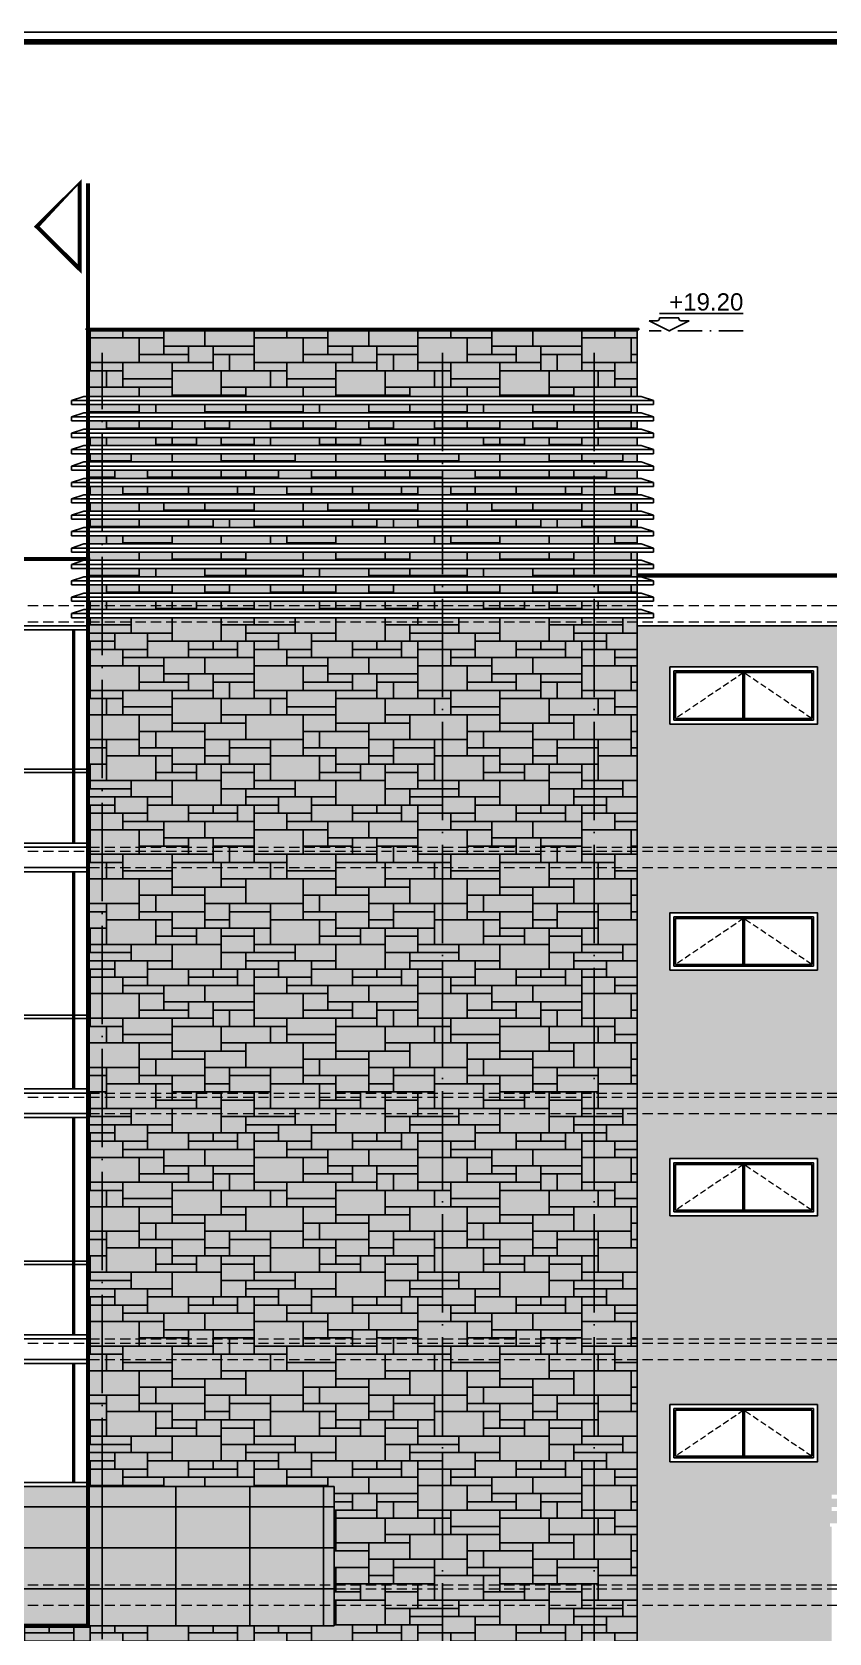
# Model space of a CAD drawing. Extents: x 9615146 to 9672346, y 4699603 to 4705703.
# Drawn here: x 9667129 to 9668102, y 4700650 to 4702603 of the extents above; entities that cross this region are included whole.
import ezdxf

# ---------------------------------------------------------------- set-up
doc = ezdxf.new("R2010")
doc.units = 0
doc.header["$LTSCALE"] = 0.5
doc.header["$MEASUREMENT"] = 0
for name, pattern in [('ACAD_ISO04W100', [30, 24, -3, 0, -3]), ('DASHED', [0.75, 0.5, -0.25]), ('OSI1000', [5, 3, -1, 0, -1])]:
    doc.linetypes.add(name, pattern=pattern)
for name, color, linetype in [('_axis', 1, 'ACAD_ISO04W100'), ('_dimension_evel', 4, 'CONTINUOUS'), ('_hatch', 9, 'CONTINUOUS'), ('_hatch_construction', 252, 'CONTINUOUS'), ('_table', 3, 'CONTINUOUS'), ('fasadi', 147, 'CONTINUOUS')]:
    doc.layers.add(name, color=color, linetype=linetype)
doc.layers.add('_punk', color=8, linetype='DASHED', lineweight=9)
doc.styles.add('HEB1', font='', dxfattribs={"width": 0.8, "oblique": 17})
doc.styles.add('POMESHTENIA', font='arial.ttf', dxfattribs={"width": 0.9})
doc.styles.get('HEB1').set_extended_font_data('HebarU Cyr')
pattern_1 = [(0, (0, 0), (0, 200), [150, -50]), (0, (0, 10), (0, 200), [-60, 60, -30, 50]), (0, (0, 20), (0, 200), [-90, 110]), (0, (0, 30), (0, 200), [90, -110]), (0, (0, 40), (0, 200), [-40, 160]), (0, (0, 50), (0, 200), [70, -50, 60, -20]), (0, (70, 60), (0, 200), [160, -40]), (0, (-10, 70), (0, 200), [110, -90]), (0, (-40, 80), (0, 200), [90, -110]), (0, (0, 90), (0, 200), [160, -40]), (0, (0, 100), (0, 200), [-80, 50, -30, 40]), (0, (100, 110), (0, 200), [120, -80]), (0, (20, 120), (0, 200), [80, -40, 30, -50]), (0, (60, 130), (0, 200), [80, -30, 50, -40]), (0, (140, 140), (0, 200), [120, -80]), (0, (60, 150), (0, 200), [80, -120]), (0, (100, 160), (0, 200), [90, -110]), (0, (100, 170), (0, 200), [-60, 140]), (0, (40, 180), (0, 200), [60, -140]), (0, (100, 190), (0, 200), [140, -60]), (90, (0, 80), (-200, 1.224646799147353e-14), [30, -80, 70, -20]), (90, (20, 90), (-200, 1.224646799147353e-14), [50, -30, 20, -100]), (90, (30, 50), (-200, 1.224646799147353e-14), [20, -180]), (90, (40, 30), (-200, 1.224646799147353e-14), [20, -120, 30, -30]), (90, (50, 70), (-200, 1.224646799147353e-14), [20, -180]), (90, (60, 0), (-200, 1.224646799147353e-14), [30, -90, 50, -30]), (90, (70, 40), (-200, 1.224646799147353e-14), [30, -170]), (90, (80, 90), (-200, 1.224646799147353e-14), [30, -10, 20, -140]), (90, (90, 10), (-200, 1.224646799147353e-14), [30, -170]), (90, (100, 60), (-200, 1.224646799147353e-14), [30, -10, 30, -20, 50, -60]), (90, (120, 60), (-200, 1.224646799147353e-14), [-140, 20, -20, 20]), (90, (130, 90), (-200, 1.224646799147353e-14), [20, -180]), (90, (140, 20), (-200, 1.224646799147353e-14), [20, -70, 50, -60]), (90, (150, 50), (-200, 1.224646799147353e-14), [10, -130, 30, -30]), (90, (160, 60), (-200, 1.224646799147353e-14), [50, -50, 30, -70]), (90, (170, 110), (-200, 1.224646799147353e-14), [30, -50, 20, -100]), (90, (180, 40), (-200, 1.224646799147353e-14), [20, -180]), (90, (190, 60), (-200, 1.224646799147353e-14), [20, -60, 30, -90])]

# ---------------------------------------------------------------- blocks, each defined once
blk = doc.blocks.new('rtyre')
at = {"layer": '_dimension_evel', "ltscale": 20}
for p, q in [((-21.08991620464076, 37.79426300298655), (161.5563992843381, 37.79426284031797)), ((-25.98991621100868, 21.88341124133149), (-43.67999989444797, 21.88341125623265)), ((-43.67999989444797, 21.88341125623265), (0, 0)), ((-21.08991621457972, 28.28064290881593), (-21.08991621457972, 26.78341123343125)), ((-21.08991621457972, 28.28064290881593), (2.484011929482222e-08, 28.28064289018948)), ((21.0899162642454, 28.28064287032612), (2.484011929482222e-08, 28.28064289018948)), ((43.67999993170088, 21.88341117924574), (0, 0)), ((21.0899162642454, 28.28064287032612), (21.08991626175703, 26.78341119617835)), ((25.98991624826158, 21.88341119538381), (43.67999993170088, 21.88341117924574))]:
    blk.add_line(p, q, dxfattribs=at)
for centre, major_axis, ratio, start_param, end_param in [((-25.98991620603192, 26.78341123839346), (3.464823224053962, 3.464823224053962), 0.9999999998278931, 3.926990816057631, 5.497787142683389), ((25.98991625322378, 26.78341119245306), (-3.464823224673926, 3.464823224673926), 0.9999999994715169, 0.7853981629014264, 2.356194488915409)]:
    blk.add_ellipse(centre, major_axis=major_axis, ratio=ratio, start_param=start_param, end_param=end_param, dxfattribs=at)
at = {"layer": '_dimension_evel', "linetype": 'OSI1000', "ltscale": 20, "style": 'HEB1', "oblique": 359.9999999871126, "width": 0.79999999781503}
blk.add_attdef('+12.50', (3.974128048866987e-08, 44.24032013564283), '', height=41.99999997485429, rotation=359.9999999466392, dxfattribs=at)

msp = doc.modelspace()

# ---------------------------------------------------------------- hatches: boundary and pattern name
at = {"layer": '_hatch', "ltscale": 30, "true_color": 0xb4b09d}
h = msp.add_hatch(color=253, dxfattribs=at)
h.dxf.hatch_style = 1
h.paths.add_polyline_path([(9667867.514905706, 4702238.838115537), (9667197.51490588, 4702238.838115536), (9667197.51490588, 4702158.838115537), (9667867.514905706, 4702158.838115537)])
h.paths.add_polyline_path([(9667867.514905706, 4702148.838115537), (9667197.514905881, 4702148.838115537), (9667197.514905881, 4702138.838115538), (9667867.514905706, 4702138.838115537)])
h.paths.add_polyline_path([(9667867.514905706, 4702128.838115537), (9667197.514905883, 4702128.838115537), (9667197.514905881, 4702118.838115537), (9667867.514905706, 4702118.838115537)])
h.paths.add_polyline_path([(9667867.514905706, 4702108.838115536), (9667197.514905881, 4702108.838115538), (9667197.514905881, 4702098.838115537), (9667867.514905706, 4702098.838115537)])
h.paths.add_polyline_path([(9667867.514905706, 4702088.838115536), (9667197.514905881, 4702088.838115538), (9667197.514905881, 4702078.838115537), (9667867.514905706, 4702078.838115537)])
h.paths.add_polyline_path([(9667867.514905706, 4702068.838115537), (9667197.514905883, 4702068.838115537), (9667197.514905883, 4702058.838115537), (9667867.514905706, 4702058.838115536)])
h.paths.add_polyline_path([(9667867.514905708, 4702048.838115537), (9667197.51490588, 4702048.838115537), (9667197.51490588, 4702038.838115537), (9667867.514905706, 4702038.838115537)])
h.paths.add_polyline_path([(9667867.514905706, 4702028.838115537), (9667197.514905881, 4702028.838115537), (9667197.514905883, 4702018.838115537), (9667867.514905706, 4702018.838115537)])
h.paths.add_polyline_path([(9667867.514905706, 4702008.838115537), (9667197.514905881, 4702008.838115536), (9667197.514905881, 4701998.838115536), (9667867.514905706, 4701998.838115537)])
h.paths.add_polyline_path([(9667867.514905706, 4701988.838115537), (9667197.514905881, 4701988.838115537), (9667197.514905881, 4701978.838115537), (9667867.514905706, 4701978.838115537)])
h.paths.add_polyline_path([(9667867.514905706, 4701968.838115537), (9667197.514905881, 4701968.838115537), (9667197.514905881, 4701961.838115514), (9667199.514905935, 4701961.838115514), (9667199.514905935, 4701959.838115514), (9667197.514905881, 4701959.838115514), (9667197.514905883, 4701958.838115537), (9667867.514905704, 4701958.838115537), (9667867.514905706, 4701961.838115514)])
h.paths.add_polyline_path([(9667867.514905706, 4701948.838115537), (9667197.51490588, 4701948.838115537), (9667197.51490588, 4701938.838115537), (9667867.514905706, 4701938.838115537)])
h.paths.add_polyline_path([(9667867.514905704, 4701928.838115537), (9667197.51490588, 4701928.838115537), (9667197.514905881, 4701918.838115537), (9667867.514905706, 4701918.838115538)])
h.paths.add_polyline_path([(9667867.514905706, 4701908.838115537), (9667197.514905881, 4701908.838115537), (9667197.514905881, 4701903.838115536), (9667867.514905706, 4701903.838115536)])
h.paths.add_polyline_path([(9667867.514905706, 4701903.838115538), (9667197.514905881, 4701903.838115537), (9667197.514905881, 4701898.838115537), (9667867.514905706, 4701898.838115538)])
h = msp.add_hatch(color=253, dxfattribs=at)
h.dxf.hatch_style = 1
h.paths.add_polyline_path([(9667867.514905706, 4701608.838115536), (9667867.514905704, 4701883.838115537), (9667197.51490588, 4701883.838115537), (9667197.514905881, 4701608.838115537)])
h.paths.add_polyline_path([(9667867.514905704, 4701883.838115536), (9667867.514905704, 4701888.838115538), (9667197.514905881, 4701888.838115537), (9667197.51490588, 4701883.838115537)])
at = {"layer": '_hatch', "ltscale": 30, "true_color": 0xb97b1d}
h = msp.add_hatch(color=32, dxfattribs=at)
h.dxf.hatch_style = 1
h.paths.add_polyline_path([(9668242.514917498, 4701853.838115537), (9668320.014905158, 4701853.838115537), (9668320.014905162, 4701878.838115519), (9667867.514905706, 4701878.838115519), (9667867.514905704, 4700358.838115538), (9668105.01490504, 4700358.838115538), (9668105.01490504, 4700643.838115552), (9668105.01490504, 4700779.838115526), (9668103.01490504, 4700779.838115526), (9668103.014905037, 4700783.838115533), (9668127.514897335, 4700783.838115533), (9668127.514897337, 4700798.838115527), (9668105.01490504, 4700798.838115527), (9668105.01490504, 4700803.838115532), (9668127.514897337, 4700803.838115532), (9668127.514897337, 4700813.838115527), (9668105.01490504, 4700813.838115528), (9668105.01490504, 4700818.838115533), (9668127.514897339, 4700818.838115533), (9668127.514897337, 4701684.838115537), (9668125.514909917, 4701684.838115536), (9668125.514909917, 4701688.838115535), (9668222.514919098, 4701688.838115535), (9668222.514919098, 4701738.838115557), (9668242.514917498, 4701738.838115557), (9668242.5149175, 4701743.838115525), (9668222.514919097, 4701743.838115525), (9668222.514919097, 4701748.838115561), (9668242.514917498, 4701748.838115561)])
h.paths.add_polyline_path([(9668087.514905775, 4701758.838115537), (9667907.514905743, 4701758.838115537), (9667907.514905743, 4701828.838115539), (9668087.514905775, 4701828.838115539)], flags=16)
h.paths.add_polyline_path([(9668082.514905773, 4701763.838115537), (9667912.514905743, 4701763.838115537), (9667912.514905743, 4701823.838115539), (9668082.514905775, 4701823.838115539)], flags=0)
h.paths.add_polyline_path([(9668080.514905775, 4701765.838115537), (9667914.514905743, 4701765.838115537), (9667914.514905743, 4701821.838115539), (9668080.514905775, 4701821.838115539)], flags=0)
h.paths.add_polyline_path([(9668087.514905768, 4701528.83811555), (9668087.514905768, 4701458.838115537), (9667907.514905736, 4701458.838115537), (9667907.514905736, 4701528.838115539)], flags=16)
h.paths.add_polyline_path([(9668082.514905768, 4701523.838115538), (9668082.514905768, 4701463.838115538), (9667912.514905736, 4701463.838115537), (9667912.514905736, 4701523.838115538)], flags=0)
h.paths.add_polyline_path([(9668080.514905768, 4701521.838115545), (9668080.514905768, 4701465.838115536), (9667914.514905736, 4701465.838115537), (9667914.514905736, 4701521.838115539)], flags=0)
h.paths.add_polyline_path([(9668087.514905773, 4701228.838115536), (9668087.514905775, 4701158.838115537), (9667907.514905743, 4701158.838115537), (9667907.514905743, 4701228.838115539)], flags=16)
h.paths.add_polyline_path([(9668082.514905775, 4701223.838115535), (9668082.514905773, 4701163.838115537), (9667912.514905743, 4701163.838115537), (9667912.514905743, 4701223.838115539)], flags=0)
h.paths.add_polyline_path([(9668080.514905775, 4701221.838115542), (9668080.514905775, 4701165.838115537), (9667914.514905743, 4701165.838115537), (9667914.514905743, 4701221.838115538)], flags=0)
h.paths.add_polyline_path([(9668087.514905768, 4700928.838115535), (9668087.514905768, 4700858.838115537), (9667907.514905736, 4700858.838115537), (9667907.514905736, 4700928.838115539)], flags=16)
h.paths.add_polyline_path([(9668082.514905768, 4700923.838115552), (9668082.514905768, 4700863.838115537), (9667912.514905736, 4700863.838115537), (9667912.514905736, 4700923.838115539)], flags=0)
h.paths.add_polyline_path([(9668080.514905768, 4700921.838115557), (9668080.514905768, 4700865.838115537), (9667914.514905736, 4700865.838115537), (9667914.514905736, 4700921.838115539)], flags=0)
h.paths.add_polyline_path([(9668087.514905768, 4700628.838115527), (9668087.514905768, 4700558.838115537), (9667907.514905736, 4700558.838115537), (9667907.514905736, 4700628.838115539)], flags=16)
h.paths.add_polyline_path([(9668082.514905768, 4700623.838115531), (9668082.514905768, 4700563.838115537), (9667912.514905736, 4700563.838115537), (9667912.514905736, 4700623.838115538)], flags=0)
h.paths.add_polyline_path([(9668080.514905768, 4700621.838115577), (9668080.51490577, 4700565.838115537), (9667914.514905736, 4700565.838115537), (9667914.514905736, 4700621.838115539)], flags=0)
h.paths.add_polyline_path([(9668242.514917498, 4701738.838115557), (9668222.514919097, 4701738.838115557), (9668222.514919098, 4701688.838115535), (9668239.51491901, 4701688.838115536), (9668239.514919009, 4701684.838115537), (9668222.514919098, 4701684.838115537), (9668222.514919098, 4701683.838115533), (9668237.51491901, 4701683.838115533), (9668237.51491901, 4701653.838115525), (9668242.514917498, 4701653.838115525)], flags=17)
h.paths.add_polyline_path([(9668242.514918324, 4701653.838115525), (9668237.51491901, 4701653.838115524), (9668237.51491901, 4701648.838115547), (9668242.514918324, 4701648.838115547)], flags=17)
at = {"layer": '_hatch', "ltscale": 30, "true_color": 0xb4b09d}
h = msp.add_hatch(color=253, dxfattribs=at)
h.dxf.hatch_style = 1
h.paths.add_polyline_path([(9667867.514905704, 4701583.838115536), (9667197.514905881, 4701583.838115535), (9667197.51490588, 4701308.838115537), (9667867.514905706, 4701308.838115537)])
h.paths.add_polyline_path([(9667867.514905706, 4701603.838115536), (9667197.51490588, 4701603.838115536), (9667197.514905881, 4701583.838115537), (9667867.514905706, 4701583.838115537)])
h.paths.add_polyline_path([(9667867.514905706, 4701608.838115537), (9667197.51490588, 4701608.838115537), (9667197.514905881, 4701603.838115536), (9667867.514905706, 4701603.838115536)])
h = msp.add_hatch(color=253, dxfattribs=at)
h.dxf.hatch_style = 1
h.paths.add_polyline_path([(9667197.514905881, 4701283.838115537), (9667197.514905883, 4701008.838115534), (9667867.514905704, 4701008.838115535), (9667867.514905706, 4701283.838115538)])
h.paths.add_polyline_path([(9667197.514905881, 4701303.838115537), (9667197.514905883, 4701283.838115538), (9667867.514905704, 4701283.838115537), (9667867.514905702, 4701303.838115536)])
h.paths.add_polyline_path([(9667867.514905704, 4701303.838115538), (9667867.514905704, 4701308.838115537), (9667197.514905881, 4701308.838115537), (9667197.514905881, 4701303.838115538)])
h = msp.add_hatch(color=253, dxfattribs=at)
h.dxf.hatch_style = 1
h.paths.add_polyline_path([(9667498.005118636, 4700828.838115537), (9667498.005118636, 4700708.838115538), (9667867.514905706, 4700708.838115538), (9667867.514905708, 4700983.838115538), (9667197.51490588, 4700983.838115538), (9667197.514905881, 4700828.838115537)])
h.paths.add_polyline_path([(9667867.514905706, 4700983.838115538), (9667867.514905706, 4701003.838115538), (9667197.514905881, 4701003.838115538), (9667197.514905881, 4700983.838115538)])
h.paths.add_polyline_path([(9667197.514905881, 4701008.838115534), (9667197.514905881, 4701003.838115538), (9667867.514905706, 4701003.838115538), (9667867.514905704, 4701008.838115535)])
at = {"layer": '_hatch', "ltscale": 30, "true_color": 0x755724}
h = msp.add_hatch(color=27, dxfattribs=at)
h.dxf.hatch_style = 1
h.paths.add_polyline_path([(9667197.51490588, 4700828.838115537), (9666524.422468957, 4700828.838115537), (9666524.422468958, 4700708.838115538), (9667197.514905881, 4700708.838115538)])
h.paths.add_polyline_path([(9667498.005118636, 4700828.838115537), (9667215.01490551, 4700828.838115537), (9667215.01490551, 4700708.838115538), (9667498.005118636, 4700708.838115538)])
h.paths.add_polyline_path([(9667215.01490551, 4700828.838115537), (9667197.51490588, 4700828.838115536), (9667197.514905881, 4700708.838115538), (9667215.01490551, 4700708.838115539)])
h.paths.add_polyline_path([(9667215.01490551, 4700708.838115537), (9667197.51490588, 4700708.838115537), (9667197.514905881, 4700703.838115537), (9667215.01490551, 4700703.838115537)])
h.paths.add_polyline_path([(9667498.005118636, 4700708.838115538), (9667215.014905512, 4700708.838115538), (9667215.01490551, 4700703.838115537), (9667498.005118636, 4700703.838115537)])
h.paths.add_polyline_path([(9667197.51490588, 4700708.838115537), (9666524.422468958, 4700708.838115538), (9666524.42246896, 4700703.838115538), (9667197.51490588, 4700703.838115538)])
h.paths.add_polyline_path([(9667197.51490588, 4700703.838115537), (9666524.422468958, 4700703.838115537), (9666524.422468958, 4700683.838115537), (9667197.514905881, 4700683.838115537)])
h.paths.add_polyline_path([(9667215.01490551, 4700703.838115537), (9667197.51490588, 4700703.838115537), (9667197.51490588, 4700683.838115537), (9667215.014905512, 4700683.838115537)])
h.paths.add_polyline_path([(9667498.005118636, 4700703.838115537), (9667215.014905512, 4700703.838115538), (9667215.014905514, 4700683.838115538), (9667498.005118636, 4700683.838115537)])
h.paths.add_polyline_path([(9667498.005118636, 4700683.838115537), (9667215.014905512, 4700683.838115537), (9667215.014905514, 4700658.838115538), (9667498.005118636, 4700658.838115538)])
h.paths.add_polyline_path([(9667215.01490551, 4700683.838115537), (9667197.51490588, 4700683.838115537), (9667197.51490588, 4700658.838115537), (9667215.014905512, 4700658.838115538)])
h.paths.add_polyline_path([(9667197.51490588, 4700683.838115537), (9666524.422468958, 4700683.838115537), (9666524.422468957, 4700658.838115537), (9667197.514905881, 4700658.838115537)])
at = {"layer": '_hatch', "ltscale": 30, "true_color": 0xb4b09d}
h = msp.add_hatch(color=253, dxfattribs=at)
h.dxf.hatch_style = 1
h.paths.add_polyline_path([(9667867.514905704, 4700284.061996094), (9667867.514905704, 4700683.838115537), (9667498.005118636, 4700683.838115537), (9667498.005118636, 4700658.838115537), (9666524.42246896, 4700658.838115537), (9666524.422468958, 4700318.838115537), (9666632.514903102, 4700318.838115538), (9666632.5149031, 4700578.838115533), (9666687.51490372, 4700578.838115533), (9666775.014904156, 4700578.838115533), (9666862.514904592, 4700578.838115533), (9666917.514905209, 4700578.838115533), (9666917.51490521, 4700318.838115538), (9667285.01490504, 4700318.838115536)])
h.paths.add_polyline_path([(9667498.005118636, 4700703.838115537), (9667498.005118636, 4700683.838115537), (9667867.514905706, 4700683.838115537), (9667867.514905706, 4700703.838115537)])
h.paths.add_polyline_path([(9667498.005118636, 4700708.838115537), (9667498.005118636, 4700703.838115537), (9667867.514905706, 4700703.838115537), (9667867.514905708, 4700708.838115537)])
at = {"layer": '_hatch_construction', "ltscale": 40}
h = msp.add_hatch(dxfattribs=at)
h.set_pattern_fill('CUTSTONE', color=250, scale=200, style=0, pattern_type=2)
h.set_pattern_definition(pattern_1)
h.paths.add_polyline_path([(9667867.514905706, 4702238.838115537), (9667197.51490588, 4702238.838115536), (9667197.51490588, 4702158.838115537), (9667867.514905706, 4702158.838115537)])
h.paths.add_polyline_path([(9667867.514905706, 4702148.838115537), (9667197.514905881, 4702148.838115537), (9667197.514905881, 4702138.838115538), (9667867.514905706, 4702138.838115537)])
h.paths.add_polyline_path([(9667867.514905706, 4702128.838115537), (9667197.514905883, 4702128.838115537), (9667197.514905881, 4702118.838115537), (9667867.514905706, 4702118.838115537)])
h.paths.add_polyline_path([(9667867.514905706, 4702108.838115536), (9667197.514905881, 4702108.838115538), (9667197.514905881, 4702098.838115537), (9667867.514905706, 4702098.838115537)])
h.paths.add_polyline_path([(9667867.514905706, 4702088.838115536), (9667197.514905881, 4702088.838115538), (9667197.514905881, 4702078.838115537), (9667867.514905706, 4702078.838115537)])
h.paths.add_polyline_path([(9667867.514905706, 4702068.838115537), (9667197.514905883, 4702068.838115537), (9667197.514905883, 4702058.838115537), (9667867.514905706, 4702058.838115536)])
h.paths.add_polyline_path([(9667867.514905708, 4702048.838115537), (9667197.51490588, 4702048.838115537), (9667197.51490588, 4702038.838115537), (9667867.514905706, 4702038.838115537)])
h.paths.add_polyline_path([(9667867.514905706, 4702028.838115537), (9667197.514905881, 4702028.838115537), (9667197.514905883, 4702018.838115537), (9667867.514905706, 4702018.838115537)])
h.paths.add_polyline_path([(9667867.514905706, 4702008.838115537), (9667197.514905881, 4702008.838115536), (9667197.514905881, 4701998.838115536), (9667867.514905706, 4701998.838115537)])
h.paths.add_polyline_path([(9667867.514905706, 4701988.838115537), (9667197.514905881, 4701988.838115537), (9667197.514905881, 4701978.838115537), (9667867.514905706, 4701978.838115537)])
h.paths.add_polyline_path([(9667867.514905706, 4701968.838115537), (9667197.514905881, 4701968.838115537), (9667197.514905881, 4701961.838115514), (9667199.514905935, 4701961.838115514), (9667199.514905935, 4701959.838115514), (9667197.514905881, 4701959.838115514), (9667197.514905883, 4701958.838115537), (9667867.514905704, 4701958.838115537), (9667867.514905706, 4701961.838115514)])
h.paths.add_polyline_path([(9667867.514905706, 4701948.838115537), (9667197.51490588, 4701948.838115537), (9667197.51490588, 4701938.838115537), (9667867.514905706, 4701938.838115537)])
h.paths.add_polyline_path([(9667867.514905704, 4701928.838115537), (9667197.51490588, 4701928.838115537), (9667197.514905881, 4701918.838115537), (9667867.514905706, 4701918.838115538)])
h.paths.add_polyline_path([(9667867.514905706, 4701908.838115537), (9667197.514905881, 4701908.838115537), (9667197.514905881, 4701903.838115536), (9667867.514905706, 4701903.838115536)])
h.paths.add_polyline_path([(9667867.514905706, 4701903.838115538), (9667197.514905881, 4701903.838115537), (9667197.514905881, 4701898.838115537), (9667867.514905706, 4701898.838115538)])
h = msp.add_hatch(dxfattribs=at)
h.set_pattern_fill('CUTSTONE', color=250, scale=200, style=0, pattern_type=2)
h.set_pattern_definition(pattern_1)
h.paths.add_polyline_path([(9667867.514905706, 4701608.838115536), (9667867.514905704, 4701883.838115537), (9667197.51490588, 4701883.838115537), (9667197.514905881, 4701608.838115537)])
h.paths.add_polyline_path([(9667867.514905704, 4701883.838115536), (9667867.514905704, 4701888.838115538), (9667197.514905881, 4701888.838115537), (9667197.51490588, 4701883.838115537)])
h = msp.add_hatch(dxfattribs=at)
h.set_pattern_fill('EGGCRATE,_O', color=250, scale=30, pattern_type=2)
h.set_pattern_definition([(0, (3, 0), (30, 15), [27, -3]), (0, (3, 3), (30, 15), [27, -3]), (90, (3, 3), (-30, 15), [12, -3]), (90, (0, 3), (-30, 15), [12, -3])])
h.paths.add_polyline_path([(9668242.514917498, 4701853.838115537), (9668320.014905158, 4701853.838115537), (9668320.014905162, 4701878.838115519), (9667867.514905706, 4701878.838115519), (9667867.514905704, 4700358.838115538), (9668105.01490504, 4700358.838115538), (9668105.01490504, 4700643.838115552), (9668105.01490504, 4700779.838115526), (9668103.01490504, 4700779.838115526), (9668103.014905037, 4700783.838115533), (9668127.514897335, 4700783.838115533), (9668127.514897337, 4700798.838115527), (9668105.01490504, 4700798.838115527), (9668105.01490504, 4700803.838115532), (9668127.514897337, 4700803.838115532), (9668127.514897337, 4700813.838115527), (9668105.01490504, 4700813.838115528), (9668105.01490504, 4700818.838115533), (9668127.514897339, 4700818.838115533), (9668127.514897337, 4701684.838115537), (9668125.514909917, 4701684.838115536), (9668125.514909917, 4701688.838115535), (9668222.514919098, 4701688.838115535), (9668222.514919098, 4701738.838115557), (9668242.514917498, 4701738.838115557), (9668242.5149175, 4701743.838115525), (9668222.514919097, 4701743.838115525), (9668222.514919097, 4701748.838115561), (9668242.514917498, 4701748.838115561)])
h.paths.add_polyline_path([(9668087.514905775, 4701758.838115537), (9667907.514905743, 4701758.838115537), (9667907.514905743, 4701828.838115539), (9668087.514905775, 4701828.838115539)], flags=16)
h.paths.add_polyline_path([(9668082.514905773, 4701763.838115537), (9667912.514905743, 4701763.838115537), (9667912.514905743, 4701823.838115539), (9668082.514905775, 4701823.838115539)], flags=0)
h.paths.add_polyline_path([(9668080.514905775, 4701765.838115537), (9667914.514905743, 4701765.838115537), (9667914.514905743, 4701821.838115539), (9668080.514905775, 4701821.838115539)], flags=0)
h.paths.add_polyline_path([(9668087.514905768, 4701528.83811555), (9668087.514905768, 4701458.838115537), (9667907.514905736, 4701458.838115537), (9667907.514905736, 4701528.838115539)], flags=16)
h.paths.add_polyline_path([(9668082.514905768, 4701523.838115538), (9668082.514905768, 4701463.838115538), (9667912.514905736, 4701463.838115537), (9667912.514905736, 4701523.838115538)], flags=0)
h.paths.add_polyline_path([(9668080.514905768, 4701521.838115545), (9668080.514905768, 4701465.838115536), (9667914.514905736, 4701465.838115537), (9667914.514905736, 4701521.838115539)], flags=0)
h.paths.add_polyline_path([(9668087.514905773, 4701228.838115536), (9668087.514905775, 4701158.838115537), (9667907.514905743, 4701158.838115537), (9667907.514905743, 4701228.838115539)], flags=16)
h.paths.add_polyline_path([(9668082.514905775, 4701223.838115535), (9668082.514905773, 4701163.838115537), (9667912.514905743, 4701163.838115537), (9667912.514905743, 4701223.838115539)], flags=0)
h.paths.add_polyline_path([(9668080.514905775, 4701221.838115542), (9668080.514905775, 4701165.838115537), (9667914.514905743, 4701165.838115537), (9667914.514905743, 4701221.838115538)], flags=0)
h.paths.add_polyline_path([(9668087.514905768, 4700928.838115535), (9668087.514905768, 4700858.838115537), (9667907.514905736, 4700858.838115537), (9667907.514905736, 4700928.838115539)], flags=16)
h.paths.add_polyline_path([(9668082.514905768, 4700923.838115552), (9668082.514905768, 4700863.838115537), (9667912.514905736, 4700863.838115537), (9667912.514905736, 4700923.838115539)], flags=0)
h.paths.add_polyline_path([(9668080.514905768, 4700921.838115557), (9668080.514905768, 4700865.838115537), (9667914.514905736, 4700865.838115537), (9667914.514905736, 4700921.838115539)], flags=0)
h.paths.add_polyline_path([(9668087.514905768, 4700628.838115527), (9668087.514905768, 4700558.838115537), (9667907.514905736, 4700558.838115537), (9667907.514905736, 4700628.838115539)], flags=16)
h.paths.add_polyline_path([(9668082.514905768, 4700623.838115531), (9668082.514905768, 4700563.838115537), (9667912.514905736, 4700563.838115537), (9667912.514905736, 4700623.838115538)], flags=0)
h.paths.add_polyline_path([(9668080.514905768, 4700621.838115577), (9668080.51490577, 4700565.838115537), (9667914.514905736, 4700565.838115537), (9667914.514905736, 4700621.838115539)], flags=0)
h.paths.add_polyline_path([(9668242.514917498, 4701738.838115557), (9668222.514919097, 4701738.838115557), (9668222.514919098, 4701688.838115535), (9668239.51491901, 4701688.838115536), (9668239.514919009, 4701684.838115537), (9668222.514919098, 4701684.838115537), (9668222.514919098, 4701683.838115533), (9668237.51491901, 4701683.838115533), (9668237.51491901, 4701653.838115525), (9668242.514917498, 4701653.838115525)], flags=17)
h.paths.add_polyline_path([(9668242.514918324, 4701653.838115525), (9668237.51491901, 4701653.838115524), (9668237.51491901, 4701648.838115547), (9668242.514918324, 4701648.838115547)], flags=17)
h = msp.add_hatch(dxfattribs=at)
h.set_pattern_fill('CUTSTONE', color=250, scale=200, style=0, pattern_type=2)
h.set_pattern_definition(pattern_1)
h.paths.add_polyline_path([(9667867.514905704, 4701583.838115536), (9667197.514905881, 4701583.838115535), (9667197.51490588, 4701308.838115537), (9667867.514905706, 4701308.838115537)])
h.paths.add_polyline_path([(9667867.514905706, 4701603.838115536), (9667197.51490588, 4701603.838115536), (9667197.514905881, 4701583.838115537), (9667867.514905706, 4701583.838115537)])
h.paths.add_polyline_path([(9667867.514905706, 4701608.838115537), (9667197.51490588, 4701608.838115537), (9667197.514905881, 4701603.838115536), (9667867.514905706, 4701603.838115536)])
h = msp.add_hatch(dxfattribs=at)
h.set_pattern_fill('CUTSTONE', color=250, scale=200, style=0, pattern_type=2)
h.set_pattern_definition(pattern_1)
h.paths.add_polyline_path([(9667197.514905881, 4701283.838115537), (9667197.514905883, 4701008.838115534), (9667867.514905704, 4701008.838115535), (9667867.514905706, 4701283.838115538)])
h.paths.add_polyline_path([(9667197.514905881, 4701303.838115537), (9667197.514905883, 4701283.838115538), (9667867.514905704, 4701283.838115537), (9667867.514905702, 4701303.838115536)])
h.paths.add_polyline_path([(9667867.514905704, 4701303.838115538), (9667867.514905704, 4701308.838115537), (9667197.514905881, 4701308.838115537), (9667197.514905881, 4701303.838115538)])
h = msp.add_hatch(dxfattribs=at)
h.set_pattern_fill('CUTSTONE', color=250, scale=200, style=0, pattern_type=2)
h.set_pattern_definition(pattern_1)
h.paths.add_polyline_path([(9667498.005118636, 4700828.838115537), (9667498.005118636, 4700708.838115538), (9667867.514905706, 4700708.838115538), (9667867.514905708, 4700983.838115538), (9667197.51490588, 4700983.838115538), (9667197.514905881, 4700828.838115537)])
h.paths.add_polyline_path([(9667867.514905706, 4700983.838115538), (9667867.514905706, 4701003.838115538), (9667197.514905881, 4701003.838115538), (9667197.514905881, 4700983.838115538)])
h.paths.add_polyline_path([(9667197.514905881, 4701008.838115534), (9667197.514905881, 4701003.838115538), (9667867.514905706, 4701003.838115538), (9667867.514905704, 4701008.838115535)])
h = msp.add_hatch(dxfattribs=at)
h.set_pattern_fill('CUTSTONE', color=250, scale=200, style=0, pattern_type=2)
h.set_pattern_definition(pattern_1)
h.paths.add_polyline_path([(9667867.514905704, 4700284.061996094), (9667867.514905704, 4700683.838115537), (9667498.005118636, 4700683.838115537), (9667498.005118636, 4700658.838115537), (9666524.42246896, 4700658.838115537), (9666524.422468958, 4700318.838115537), (9666632.514903102, 4700318.838115538), (9666632.5149031, 4700578.838115533), (9666687.51490372, 4700578.838115533), (9666775.014904156, 4700578.838115533), (9666862.514904592, 4700578.838115533), (9666917.514905209, 4700578.838115533), (9666917.51490521, 4700318.838115538), (9667285.01490504, 4700318.838115536)])
h.paths.add_polyline_path([(9667498.005118636, 4700703.838115537), (9667498.005118636, 4700683.838115537), (9667867.514905706, 4700683.838115537), (9667867.514905706, 4700703.838115537)])
h.paths.add_polyline_path([(9667498.005118636, 4700708.838115537), (9667498.005118636, 4700703.838115537), (9667867.514905706, 4700703.838115537), (9667867.514905708, 4700708.838115537)])

# ---------------------------------------------------------------- linework, layer by layer
at = {"layer": '_axis', "ltscale": 10}
for p, q in [((9667215.014905518, 4700041.965046437), (9667215.014905497, 4702211.915542613)), ((9667630.014904538, 4702211.915542613), (9667630.014904564, 4700041.965047135)), ((9667815.014905576, 4702211.91554259), (9667815.014905466, 4700041.965047134))]:
    msp.add_line(p, q, dxfattribs=at)
at = {"layer": '_dimension_evel', "linetype": 'OSI1000', "ltscale": 20}
msp.add_line((9667997.102298683, 4702238.838115537), (9667882.16991507, 4702238.838115537), dxfattribs=at)
at = {"layer": '_dimension_evel', "linetype": 'OSI1000', "ltscale": 20, "const_width": 5}
msp.add_lwpolyline([(9666524.422468958, 4699945.264944134), (9666524.422468958, 4700658.838115536), (9667197.51490588, 4700658.838115537), (9667197.51490588, 4702418.574570984)], dxfattribs=at)
at = {"layer": '_dimension_evel', "linetype": 'OSI1000', "ltscale": 20, "const_width": 4.999999999999999}
msp.add_lwpolyline([(9667187.51490583, 4702313.574570991), (9667135.014905853, 4702366.074571006), (9667187.514905874, 4702418.574570987)], close=True, dxfattribs=at)
at = {"layer": '_hatch_construction', "color": 250, "ltscale": 40}
for p, q in [((9667214.81882562, 4700828.838115548), (9667214.818825621, 4700658.838115548)), ((9667304.81882562, 4700828.838115549), (9667304.818825621, 4700658.838115549)), ((9667394.818825621, 4700828.83811555), (9667394.818825623, 4700658.83811555)), ((9667484.818825623, 4700828.838115551), (9667484.818825625, 4700658.838115551)), ((9667498.00511864, 4700803.838116718, -1.552142987776311e-09), (9666524.422468958, 4700803.838116686)), ((9667498.00511864, 4700753.838116718, -1.552142987779699e-09), (9666524.422468958, 4700753.838116685, -1.552142987779699e-09)), ((9667498.005118638, 4700703.838116718, -1.552142987783087e-09), (9666524.422468958, 4700703.838116684, -1.552142987783087e-09))]:
    msp.add_line(p, q, dxfattribs=at)
at = {"layer": '_punk', "ltscale": 50}
for p, q in [((9666449.20791758, 4701903.838115536), (9670629.318123925, 4701903.838115537)), ((9666449.20791758, 4701883.838115537), (9670629.318123925, 4701883.838115537)), ((9666449.207917582, 4701608.838115537), (9670629.318123925, 4701608.838115537)), ((9666449.207917582, 4701603.838115537), (9670629.318123925, 4701603.838115537)), ((9666449.207917582, 4701583.838115536), (9670629.318123925, 4701583.838115537)), ((9666449.207917584, 4701308.838115537), (9670629.318123925, 4701308.838115537)), ((9666449.207917584, 4701303.838115538), (9670629.318123925, 4701303.838115536)), ((9666449.207917584, 4701283.838115538), (9670629.318123925, 4701283.838115538)), ((9666449.207917584, 4701008.838115534), (9670629.318123925, 4701008.838115537)), ((9666449.207917584, 4701003.838115538), (9670629.318123925, 4701003.838115538)), ((9666449.207917584, 4700983.838115538), (9670629.318123925, 4700983.838115538)), ((9666449.207917584, 4700708.838115538), (9670629.318123925, 4700708.838115537)), ((9666449.207917584, 4700703.838115537), (9670629.318123925, 4700703.838115537)), ((9666449.207917584, 4700683.838115537), (9670629.318123925, 4700683.838115537))]:
    msp.add_line(p, q, dxfattribs=at)
at = {"layer": '_punk', "ltscale": 30}
for points in [[(9668080.514905775, 4701765.838115537), (9667997.51490576, 4701821.838115539), (9667914.514905743, 4701765.838115537)], [(9668080.514905768, 4701465.838115537), (9667997.514905753, 4701521.838115539), (9667914.514905736, 4701465.838115537)], [(9668080.514905775, 4701165.838115537), (9667997.51490576, 4701221.838115539), (9667914.514905743, 4701165.838115537)], [(9668080.514905768, 4700865.838115537), (9667997.514905753, 4700921.838115539), (9667914.514905736, 4700865.838115537)]]:
    msp.add_lwpolyline(points, dxfattribs=at)
at = {"layer": '_table', "ltscale": 10}
msp.add_lwpolyline([(9666046.029446539, 4702603.380101908), (9672346.029446535, 4702603.380101905), (9672346.029446537, 4699603.380101903), (9666046.02944654, 4699603.380101906)], close=True, dxfattribs=at)
at = {"layer": '_table', "ltscale": 10, "const_width": 6.842105263157892}
msp.add_lwpolyline([(9666197.713657066, 4702591.380101908), (9672334.029446537, 4702591.380101904), (9672334.029446535, 4699615.380101902), (9666197.713657066, 4699615.380101911)], close=True, dxfattribs=at)
at = {"layer": 'fasadi', "extrusion": (0, 1, 0)}
for p, q in [((9667195.514905877, 4702239.838115537), (9667195.514905877, 4702241.838115537)), ((9667195.514905877, 4702241.838115537), (9667869.5149057, 4702241.838115537)), ((9667869.5149057, 4702239.838115537), (9667195.514905877, 4702239.838115537)), ((9667867.514905706, 4702238.838115537), (9667197.514905881, 4702238.838115537)), ((9667197.514905881, 4702158.838115537), (9667197.514905881, 4702238.838115537)), ((9667867.514905706, 4702158.838115537), (9667867.514905706, 4702238.838115537)), ((9667869.5149057, 4702239.838115537), (9667869.5149057, 4702241.838115537)), ((9667177.514905754, 4702153.838115538), (9667192.514905754, 4702158.838115537)), ((9667177.514905754, 4702153.838115538), (9667177.514905754, 4702148.838115537)), ((9667887.5149057, 4702153.838115538), (9667177.514905754, 4702153.838115537)), ((9667887.5149057, 4702148.838115537), (9667177.514905754, 4702148.838115537)), ((9667192.514905753, 4702158.838115537), (9667872.5149057, 4702158.838115537)), ((9667197.514905881, 4702138.838115537), (9667197.514905881, 4702148.838115537)), ((9667867.514905706, 4702138.838115537), (9667867.514905706, 4702148.838115537)), ((9667887.5149057, 4702153.838115537), (9667872.514905699, 4702158.838115537)), ((9667887.5149057, 4702153.838115538), (9667887.5149057, 4702148.838115537)), ((9667177.514905753, 4702133.838115538), (9667192.514905753, 4702138.838115537)), ((9667177.514905753, 4702133.838115538), (9667177.514905753, 4702128.838115537)), ((9667887.514905699, 4702133.838115538), (9667177.514905753, 4702133.838115537)), ((9667887.514905699, 4702128.838115537), (9667177.514905753, 4702128.838115537)), ((9667192.51490575, 4702138.838115537), (9667872.514905699, 4702138.838115537)), ((9667197.514905881, 4702118.838115537), (9667197.514905881, 4702128.838115537)), ((9667867.514905706, 4702118.838115537), (9667867.514905706, 4702128.838115537)), ((9667887.514905699, 4702133.838115537), (9667872.514905697, 4702138.838115537)), ((9667887.514905699, 4702133.838115538), (9667887.514905699, 4702128.838115537)), ((9667177.51490575, 4702113.838115538), (9667192.51490575, 4702118.838115537)), ((9667177.51490575, 4702113.838115538), (9667177.51490575, 4702108.838115537)), ((9667887.514905697, 4702113.838115538), (9667177.51490575, 4702113.838115537)), ((9667887.514905697, 4702108.838115537), (9667177.51490575, 4702108.838115537)), ((9667192.514905749, 4702118.838115537), (9667872.514905697, 4702118.838115537)), ((9667197.514905881, 4702098.838115537), (9667197.514905881, 4702108.838115537)), ((9667867.514905706, 4702098.838115537), (9667867.514905706, 4702108.838115537)), ((9667887.514905697, 4702113.838115537), (9667872.514905695, 4702118.838115537)), ((9667887.514905697, 4702113.838115538), (9667887.514905697, 4702108.838115537)), ((9667177.514905747, 4702093.838115538), (9667192.514905747, 4702098.838115537)), ((9667177.514905747, 4702093.838115538), (9667177.514905747, 4702088.838115537)), ((9667887.514905693, 4702093.838115538), (9667177.514905747, 4702093.838115537)), ((9667887.514905693, 4702088.838115537), (9667177.514905747, 4702088.838115537)), ((9667192.514905745, 4702098.838115537), (9667872.514905693, 4702098.838115537)), ((9667197.514905881, 4702078.838115537), (9667197.514905881, 4702088.838115537)), ((9667867.514905706, 4702078.838115537), (9667867.514905706, 4702088.838115537)), ((9667887.514905693, 4702093.838115537), (9667872.514905691, 4702098.838115537)), ((9667887.514905693, 4702093.838115538), (9667887.514905693, 4702088.838115537)), ((9667177.514905745, 4702073.838115538), (9667192.514905745, 4702078.838115537)), ((9667177.514905745, 4702073.838115538), (9667177.514905745, 4702068.838115537)), ((9667887.514905691, 4702073.838115538), (9667177.514905745, 4702073.838115537)), ((9667887.514905691, 4702068.838115537), (9667177.514905745, 4702068.838115537)), ((9667192.514905743, 4702078.838115537), (9667872.514905691, 4702078.838115537)), ((9667197.514905881, 4702058.838115537), (9667197.514905881, 4702068.838115537)), ((9667867.514905706, 4702058.838115537), (9667867.514905706, 4702068.838115537)), ((9667887.514905691, 4702073.838115537), (9667872.51490569, 4702078.838115537)), ((9667887.514905691, 4702073.838115538), (9667887.514905691, 4702068.838115537)), ((9667177.514905743, 4702053.838115538), (9667192.514905743, 4702058.838115537)), ((9667177.514905743, 4702053.838115538), (9667177.514905743, 4702048.838115537)), ((9667887.51490569, 4702053.838115538), (9667177.514905743, 4702053.838115537)), ((9667887.51490569, 4702048.838115537), (9667177.514905743, 4702048.838115537)), ((9667192.514905741, 4702058.838115537), (9667872.51490569, 4702058.838115537)), ((9667197.514905881, 4702038.838115537), (9667197.514905881, 4702048.838115537)), ((9667867.514905706, 4702038.838115537), (9667867.514905706, 4702048.838115537)), ((9667887.51490569, 4702053.838115537), (9667872.514905687, 4702058.838115537)), ((9667887.51490569, 4702053.838115538), (9667887.51490569, 4702048.838115537)), ((9667177.51490574, 4702033.838115538), (9667192.51490574, 4702038.838115537)), ((9667177.51490574, 4702033.838115538), (9667177.51490574, 4702028.838115537)), ((9667887.514905686, 4702033.838115538), (9667177.51490574, 4702033.838115537)), ((9667887.514905686, 4702028.838115537), (9667177.51490574, 4702028.838115537)), ((9667192.514905738, 4702038.838115537), (9667872.514905686, 4702038.838115537)), ((9667197.514905881, 4702018.838115537), (9667197.514905881, 4702028.838115537)), ((9667867.514905706, 4702018.838115537), (9667867.514905706, 4702028.838115537)), ((9667887.514905686, 4702033.838115538), (9667872.514905684, 4702038.838115537)), ((9667887.514905686, 4702033.838115538), (9667887.514905686, 4702028.838115537)), ((9667177.514905738, 4702013.838115538), (9667192.514905738, 4702018.838115537)), ((9667177.514905738, 4702013.838115538), (9667177.514905738, 4702008.838115537)), ((9667887.514905684, 4702013.838115538), (9667177.514905738, 4702013.838115537)), ((9667887.514905684, 4702008.838115537), (9667177.514905738, 4702008.838115537)), ((9667192.514905736, 4702018.838115537), (9667872.514905684, 4702018.838115537)), ((9667197.514905881, 4701998.838115537), (9667197.514905881, 4702008.838115537)), ((9667867.514905706, 4701998.838115537), (9667867.514905706, 4702008.838115537)), ((9667887.514905684, 4702013.838115537), (9667872.514905682, 4702018.838115537)), ((9667887.514905684, 4702013.838115538), (9667887.514905684, 4702008.838115537)), ((9667177.514905734, 4701993.838115537), (9667192.514905736, 4701998.838115537)), ((9667177.514905734, 4701993.838115538), (9667177.514905734, 4701988.838115537)), ((9667887.514905682, 4701993.838115538), (9667177.514905734, 4701993.838115537)), ((9667887.514905682, 4701988.838115537), (9667177.514905734, 4701988.838115537)), ((9667192.514905734, 4701998.838115537), (9667872.514905682, 4701998.838115537)), ((9667197.514905881, 4701978.838115537), (9667197.514905881, 4701988.838115537)), ((9667867.514905706, 4701978.838115537), (9667867.514905706, 4701988.838115537)), ((9667887.514905682, 4701993.838115537), (9667872.51490568, 4701998.838115537)), ((9667887.514905682, 4701993.838115538), (9667887.514905682, 4701988.838115537)), ((9667177.51490573, 4701973.838115538), (9667192.514905732, 4701978.838115537)), ((9667177.51490573, 4701973.838115538), (9667177.51490573, 4701968.838115537)), ((9667887.514905676, 4701973.838115538), (9667177.51490573, 4701973.838115537)), ((9667887.514905676, 4701968.838115537), (9667177.51490573, 4701968.838115537)), ((9667192.51490573, 4701978.838115537), (9667872.514905678, 4701978.838115537)), ((9667197.514905881, 4701958.838115537), (9667197.514905881, 4701968.838115537)), ((9667867.514905706, 4701938.838115537), (9667867.514905706, 4701968.838115537)), ((9667887.514905678, 4701973.838115538), (9667872.514905676, 4701978.838115537)), ((9667887.514905676, 4701973.838115538), (9667887.514905676, 4701968.838115537)), ((9667177.514905728, 4701953.838115538), (9667192.51490573, 4701958.838115537)), ((9667177.514905728, 4701953.838115538), (9667177.514905728, 4701948.838115537)), ((9667887.514905674, 4701953.838115538), (9667177.514905728, 4701953.838115537)), ((9667887.514905674, 4701948.838115537), (9667177.514905728, 4701948.838115537)), ((9667192.514905728, 4701958.838115537), (9667872.514905676, 4701958.838115537)), ((9667197.514905881, 4701938.838115537), (9667197.514905881, 4701948.838115537)), ((9667867.514905706, 4701938.838115537), (9667867.514905706, 4701948.838115537)), ((9667887.514905674, 4701953.838115537), (9667872.514905674, 4701958.838115537)), ((9667887.514905674, 4701953.838115538), (9667887.514905674, 4701948.838115537)), ((9667177.514905727, 4701933.838115538), (9667192.514905728, 4701938.838115537)), ((9667177.514905727, 4701933.838115538), (9667177.514905727, 4701928.838115537)), ((9667887.514905673, 4701933.838115538), (9667177.514905727, 4701933.838115537)), ((9667887.514905673, 4701928.838115537), (9667177.514905727, 4701928.838115537)), ((9667192.514905727, 4701938.838115537), (9667872.514905674, 4701938.838115537)), ((9667197.514905881, 4701918.838115537), (9667197.514905881, 4701928.838115537)), ((9667867.514905706, 4701918.838115537), (9667867.514905706, 4701928.838115537)), ((9667887.514905673, 4701933.838115537), (9667872.514905673, 4701938.838115537)), ((9667887.514905673, 4701933.838115538), (9667887.514905673, 4701928.838115537)), ((9667177.514905723, 4701913.838115538), (9667192.514905725, 4701918.838115537)), ((9667177.514905723, 4701913.838115538), (9667177.514905723, 4701908.838115537)), ((9667887.514905669, 4701913.838115538), (9667177.514905723, 4701913.838115537)), ((9667887.514905669, 4701908.838115537), (9667177.514905723, 4701908.838115537)), ((9667192.514905723, 4701918.838115537), (9667872.51490567, 4701918.838115537)), ((9667197.514905881, 4701898.838115537), (9667197.514905881, 4701908.838115537)), ((9667867.514905706, 4701898.838115537), (9667867.514905706, 4701908.838115537)), ((9667887.514905669, 4701913.838115537), (9667872.514905669, 4701918.838115537)), ((9667887.514905669, 4701913.838115538), (9667887.514905669, 4701908.838115537)), ((9667177.514905721, 4701893.838115538), (9667192.514905723, 4701898.838115537)), ((9667177.514905721, 4701893.838115538), (9667177.514905721, 4701888.838115537)), ((9667887.514905667, 4701893.838115538), (9667177.514905721, 4701893.838115537)), ((9667887.514905667, 4701888.838115537), (9667177.514905721, 4701888.838115537)), ((9667192.514905721, 4701898.838115537), (9667872.514905669, 4701898.838115537)), ((9667887.514905667, 4701893.838115537), (9667872.514905667, 4701898.838115537)), ((9667887.514905667, 4701893.838115538), (9667887.514905667, 4701888.838115537))]:
    msp.add_line(p, q, dxfattribs=at)
at = {"layer": 'fasadi'}
for p, q in [((9667197.514905881, 4700828.838115537), (9667197.514905881, 4702238.838115537)), ((9666524.422468957, 4701958.838115514), (9667197.514905881, 4701958.838115514)), ((9667867.514905706, 4701941.838115514), (9667867.514905706, 4700284.061996095)), ((9667867.514905812, 4701938.838115514), (9670327.514907142, 4701938.838115515)), ((9667197.514905881, 4701878.838115519), (9666524.422468957, 4701878.838115519)), ((9667179.014899489, 4701613.838115537), (9667179.014899489, 4701873.838115537)), ((9667181.014899489, 4701613.838115537), (9667181.014899489, 4701873.838115537)), ((9670327.514907142, 4701878.83811552), (9667867.514905706, 4701878.838115519)), ((9667996.51490576, 4701765.838115537), (9667996.51490576, 4701821.838115539)), ((9667998.51490576, 4701765.838115537), (9667998.51490576, 4701821.838115539)), ((9667179.014899489, 4701313.838115537), (9667179.014899489, 4701578.838115537)), ((9667181.014899489, 4701313.838115537), (9667181.014899489, 4701578.838115537)), ((9667996.514905753, 4701465.838115537), (9667996.514905753, 4701521.838115539)), ((9667998.514905753, 4701465.838115537), (9667998.514905753, 4701521.838115539)), ((9667179.014899489, 4701013.838115537), (9667179.014899489, 4701278.838115537)), ((9667181.014899489, 4701013.838115537), (9667181.014899489, 4701278.838115537)), ((9667996.51490576, 4701165.838115537), (9667996.51490576, 4701221.838115539)), ((9667998.51490576, 4701165.838115537), (9667998.51490576, 4701221.838115539)), ((9667179.014899489, 4700833.838115537), (9667179.014899489, 4700978.838115537)), ((9667181.014899489, 4700833.838115537), (9667181.014899489, 4700978.838115537)), ((9667996.514905753, 4700865.838115537), (9667996.514905753, 4700921.838115539)), ((9667998.514905753, 4700865.838115537), (9667998.514905753, 4700921.838115539)), ((9666524.422468958, 4700828.838115537), (9667498.005118636, 4700828.838115537)), ((9667498.005118636, 4700828.838115537), (9667498.005118636, 4700658.838115537)), ((9667498.005118636, 4700658.838115537), (9666524.422468958, 4700658.838115537))]:
    msp.add_line(p, q, dxfattribs=at)
at = {"layer": 'fasadi', "ltscale": 30}
for p, q in [((9666524.422468957, 4701703.838115551), (9667197.514905881, 4701703.838115551)), ((9666524.422468957, 4701699.838115551), (9667197.514905881, 4701699.838115551)), ((9666524.422468957, 4701403.838115551), (9667197.514905881, 4701403.838115551)), ((9666524.422468957, 4701399.838115551), (9667197.514905881, 4701399.838115551)), ((9666524.422468957, 4701103.838115551), (9667197.514905881, 4701103.838115551)), ((9666524.422468957, 4701099.838115551), (9667197.514905881, 4701099.838115551))]:
    msp.add_line(p, q, dxfattribs=at)
at = {"layer": 'fasadi'}
for points in [[(9666524.422468957, 4701959.838115514), (9667199.514905935, 4701959.838115514), (9667199.514905935, 4701961.838115514), (9666524.422468957, 4701961.838115514)], [(9667197.514905881, 4701873.838115537), (9666524.422468957, 4701873.838115537)], [(9666524.422468957, 4701613.838115537), (9667197.514905881, 4701613.838115537)], [(9666524.422468957, 4701583.838115537), (9667197.514905881, 4701583.838115537), (9667197.514905881, 4701608.838115537), (9666524.422468957, 4701608.838115537)], [(9667197.514905881, 4701578.838115537), (9666524.422468957, 4701578.838115537)], [(9666524.422468957, 4701313.838115537), (9667197.514905881, 4701313.838115537)], [(9666524.422468957, 4701283.838115537), (9667197.514905881, 4701283.838115537), (9667197.514905881, 4701308.838115537), (9666524.422468957, 4701308.838115537)], [(9667197.514905881, 4701278.838115537), (9666524.422468957, 4701278.838115537)], [(9666524.422468958, 4701013.838115537), (9667197.514905881, 4701013.838115537)], [(9666524.422468958, 4700983.838115537), (9667197.514905881, 4700983.838115537), (9667197.514905881, 4701008.838115537), (9666524.422468958, 4701008.838115537)], [(9667197.514905881, 4700978.838115537), (9666524.422468958, 4700978.838115537)], [(9666524.422468958, 4700833.838115537), (9667197.514905881, 4700833.838115537)]]:
    msp.add_lwpolyline(points, dxfattribs=at)
for points in [[(9667867.514905706, 4701939.838115514), (9670329.514907196, 4701939.838115515), (9670329.514907196, 4701941.838115515), (9667867.514905706, 4701941.838115514)], [(9667907.514905743, 4701758.838115537), (9668087.514905775, 4701758.838115537), (9668087.514905775, 4701828.838115539), (9667907.514905743, 4701828.838115539)], [(9667912.514905743, 4701763.838115537), (9668082.514905775, 4701763.838115537), (9668082.514905775, 4701823.838115539), (9667912.514905743, 4701823.838115539)], [(9667914.514905743, 4701765.838115537), (9668080.514905775, 4701765.838115537), (9668080.514905775, 4701821.838115539), (9667914.514905743, 4701821.838115539)], [(9667907.514905736, 4701458.838115537), (9668087.514905768, 4701458.838115537), (9668087.514905768, 4701528.838115539), (9667907.514905736, 4701528.838115539)], [(9667912.514905736, 4701463.838115537), (9668082.514905768, 4701463.838115537), (9668082.514905768, 4701523.838115539), (9667912.514905736, 4701523.838115539)], [(9667914.514905736, 4701465.838115537), (9668080.514905768, 4701465.838115537), (9668080.514905768, 4701521.838115539), (9667914.514905736, 4701521.838115539)], [(9667907.514905743, 4701158.838115537), (9668087.514905775, 4701158.838115537), (9668087.514905775, 4701228.838115539), (9667907.514905743, 4701228.838115539)], [(9667912.514905743, 4701163.838115537), (9668082.514905775, 4701163.838115537), (9668082.514905775, 4701223.838115539), (9667912.514905743, 4701223.838115539)], [(9667914.514905743, 4701165.838115537), (9668080.514905775, 4701165.838115537), (9668080.514905775, 4701221.838115539), (9667914.514905743, 4701221.838115539)], [(9667907.514905736, 4700858.838115537), (9668087.514905768, 4700858.838115537), (9668087.514905768, 4700928.838115539), (9667907.514905736, 4700928.838115539)], [(9667912.514905736, 4700863.838115537), (9668082.514905768, 4700863.838115537), (9668082.514905768, 4700923.838115539), (9667912.514905736, 4700923.838115539)], [(9667914.514905736, 4700865.838115537), (9668080.514905768, 4700865.838115537), (9668080.514905768, 4700921.838115539), (9667914.514905736, 4700921.838115539)]]:
    msp.add_lwpolyline(points, close=True, dxfattribs=at)

# ---------------------------------------------------------------- block references
at = {"layer": '_dimension_evel', "linetype": 'OSI1000', "ltscale": 20}
ref = msp.add_blockref('rtyre', (9667906.630715014, 4702238.838115534), dxfattribs=dict(at, xscale=0.5600000005215406, yscale=0.5600000005215406, zscale=0.5600000005215406))
ref.add_attrib('+12.50', '+19.20', (9667906.630715035, 4702263.612694811), dxfattribs={"linetype": 'OSI1000', "ltscale": 20, "height": 20.99999999999999, "style": 'POMESHTENIA'})

doc.saveas('drawing.dxf')
